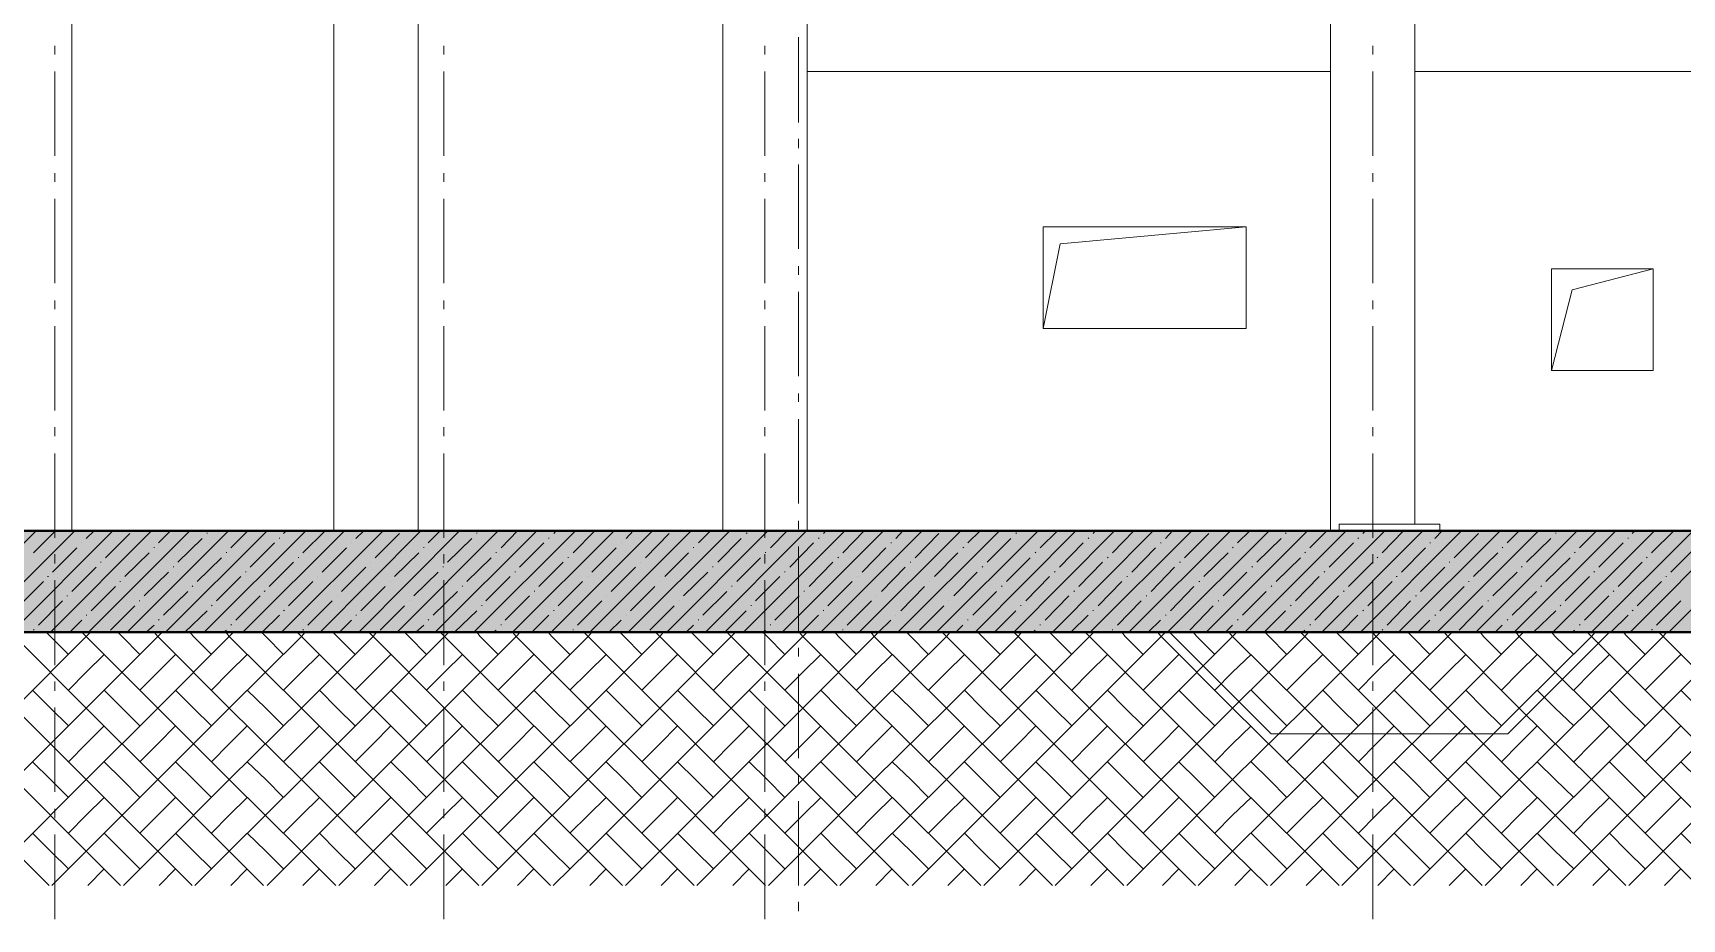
# Model space of a CAD drawing. Header units: millimetres. Extents: x -135211 to 49383, y -8033 to 228499.
# Drawn here: x -95777 to -86015, y 42859 to 48103 of the extents above; entities that cross this region are included whole.
import ezdxf

# ---------------------------------------------------------------- set-up
doc = ezdxf.new("R2010")
doc.units = ezdxf.units.MM
doc.layers.add('PDF _Геометрия', color=7, linetype='Continuous', true_color=0x1d1d1d)
doc.layers.add('PDF _Сплошная заливка', color=7, linetype='Continuous', true_color=0xffffff)

msp = doc.modelspace()

# ---------------------------------------------------------------- hatches: boundary and pattern name
at = {"layer": 'PDF _Сплошная заливка', "transparency": 33554559}
h = msp.add_hatch(color=256, dxfattribs=at)
h.paths.add_polyline_path([(-99774.8, 44556.2), (-99774.8, 45156.6), (-104045.4, 45156.6), (-104045.4, 44556.2)])
h.paths.add_polyline_path([(646.3, 44556.2), (646.3, 45156.6), (-26352.2, 45156.6), (-26352.2, 44556.2)])
h.paths.add_polyline_path([(-26398.8, 44556.2), (-26398.8, 45156.6), (-50899.8, 45156.6), (-50899.8, 44556.2)])
h.paths.add_polyline_path([(-50950.6, 44556.2), (-50950.6, 45156.6), (-98974.8, 45156.6), (-98974.8, 44556.2)])

# ---------------------------------------------------------------- linework, layer by layer
at = {"layer": 'PDF _Геометрия', "color": 7, "lineweight": 40}
for points in [[(-98975, 44556.3), (-50951, 44556.3), (-50951, 45157.5), (-50951, 48285.7), (-50951, 48526.9), (-50951, 53356.8), (-50951, 53593.9), (-77399.3, 53593.9)], [(-77398.8, 45157.3), (-77398.8, 47633.6), (-77648.6, 47633.6), (-77648.6, 45157.3), (-98974.8, 45157.3), (-98974.8, 44556.2)]]:
    msp.add_lwpolyline(points, dxfattribs=at)
at = {"layer": 'PDF _Геометрия', "color": 7, "lineweight": 9}
for points in [[(-95546, 48285.5), (-95546, 45157.3), (-96045.5, 45157.3), (-96045.5, 48285.5)], [(-93497.2, 48285.5), (-93497.2, 45157.3), (-93996.7, 45157.3), (-93996.7, 48285.5), (-93996.7, 45157.3), (-95546, 45157.3), (-95546, 48285.5), (-94195.7, 48285.5)], [(-91194.4, 48285.5), (-91194.4, 45157.3), (-91693.9, 45157.3), (-91693.9, 48285.5)], [(-87448.1, 45195.4), (-87448.1, 45157.3), (-87448.1, 45195.4), (-88045, 45195.4), (-88045, 45157.3), (-88095.8, 45157.3), (-88095.8, 48285.5), (-88794.3, 48285.5)], [(-82897.6, 48285.5), (-82897.6, 45157.3), (-83397.1, 45157.3), (-83397.1, 48285.5), (-83397.1, 47874.9), (-87596.3, 47874.9), (-87596.3, 48285.5), (-87596.3, 45195.4), (-87596.3, 47874.9)], [(-95647.6, 47976.5), (-95647.6, 48027.3)], [(-93344.8, 47976.5), (-93344.8, 48027.3)], [(-91444.2, 47976.5), (-91444.2, 48027.3)], [(-91245.2, 47574.4), (-91245.2, 48078.1)], [(-87846.1, 47976.5), (-87846.1, 48027.3)], [(-95647.6, 47375.4), (-95647.6, 47874.9)], [(-93344.8, 47375.4), (-93344.8, 47874.9)], [(-91444.2, 47375.4), (-91444.2, 47874.9)], [(-91194.4, 47874.9), (-91194.4, 45157.3), (-88095.8, 45157.3), (-88095.8, 47874.9)], [(-88045, 45157.3), (-87448.1, 45157.3), (-83397.1, 45157.3), (-83397.1, 47874.9)], [(-87846.1, 47375.4), (-87846.1, 47874.9)], [(-91245.2, 47422), (-91245.2, 47477)], [(-95647.6, 47223), (-95647.6, 47273.8)], [(-93344.8, 47223), (-93344.8, 47273.8)], [(-91444.2, 47223), (-91444.2, 47273.8)], [(-91245.2, 46825.1), (-91245.2, 47324.6)], [(-87846.1, 47223), (-87846.1, 47273.8)], [(-95647.6, 46621.9), (-95647.6, 47121.4)], [(-93344.8, 46621.9), (-93344.8, 47121.4)], [(-91444.2, 46621.9), (-91444.2, 47121.4)], [(-87846.1, 46621.9), (-87846.1, 47121.4)], [(-89797.5, 46355.2), (-89695.9, 46854.7), (-88595.3, 46956.3)], [(-91245.2, 46672.7), (-91245.2, 46723.5)], [(-86787.8, 46105.5), (-86665, 46583.8), (-86186.7, 46706.6)], [(-91245.2, 46071.6), (-91245.2, 46571.1)], [(-95647.6, 46469.5), (-95647.6, 46520.3)], [(-93344.8, 46469.5), (-93344.8, 46520.3)], [(-91444.2, 46469.5), (-91444.2, 46520.3)], [(-87846.1, 46469.5), (-87846.1, 46520.3)], [(-95647.6, 45868.4), (-95647.6, 46367.9)], [(-93344.8, 45868.4), (-93344.8, 46367.9)], [(-91444.2, 45868.4), (-91444.2, 46367.9)], [(-87846.1, 45868.4), (-87846.1, 46367.9)], [(-91245.2, 45919.2), (-91245.2, 45970)], [(-91245.2, 45318.1), (-91245.2, 45817.6)], [(-95647.6, 45716), (-95647.6, 45771.1)], [(-93344.8, 45716), (-93344.8, 45771.1)], [(-91444.2, 45716), (-91444.2, 45771.1)], [(-87846.1, 45716), (-87846.1, 45771.1)], [(-95647.6, 45114.9), (-95647.6, 45614.5)], [(-93344.8, 45114.9), (-93344.8, 45614.5)], [(-91444.2, 45114.9), (-91444.2, 45614.5)], [(-87846.1, 45114.9), (-87846.1, 45614.5)], [(-87198.4, 45157.3), (-86779.3, 45157.3), (-85467.1, 45157.3), (-85467.1, 45457.8), (-84667, 45457.8)], [(-91245.2, 45165.7), (-91245.2, 45216.5)], [(251.1, 45156.7), (640.3, 45156.7), (640.3, 44555.6), (-97975.2, 44555.6)], [(-95647.6, 44962.6), (-95647.6, 45017.6)], [(-93344.8, 44962.6), (-93344.8, 45017.6)], [(-91444.2, 44962.6), (-91444.2, 45017.6)], [(-91245.2, 44564.6), (-91245.2, 45064.2)], [(-87846.1, 44962.6), (-87846.1, 45017.6)], [(-95647.6, 44361.5), (-95647.6, 44865.2)], [(-93344.8, 44361.5), (-93344.8, 44865.2)], [(-91444.2, 44361.5), (-91444.2, 44865.2)], [(-87846.1, 44361.5), (-87846.1, 44865.2)], [(-91245.2, 44412.3), (-91245.2, 44463.1)], [(-95647.6, 44209.1), (-95647.6, 44264.1)], [(-93344.8, 44209.1), (-93344.8, 44264.1)], [(-91444.2, 44209.1), (-91444.2, 44264.1)], [(-91245.2, 43811.2), (-91245.2, 44310.7)], [(-87846.1, 44209.1), (-87846.1, 44264.1)], [(-95647.6, 43612.2), (-95647.6, 44111.7)], [(-93344.8, 43612.2), (-93344.8, 44111.7)], [(-91444.2, 43612.2), (-91444.2, 44111.7)], [(-87846.1, 43612.2), (-87846.1, 44111.7)], [(-91245.2, 43658.8), (-91245.2, 43713.8)], [(-91245.2, 43057.7), (-91245.2, 43557.2)], [(-95647.6, 43455.6), (-95647.6, 43510.6)], [(-93344.8, 43455.6), (-93344.8, 43510.6)], [(-91444.2, 43455.6), (-91444.2, 43510.6)], [(-87846.1, 43455.6), (-87846.1, 43510.6)], [(-95647.6, 42858.7), (-95647.6, 43358.2)], [(-93344.8, 42858.7), (-93344.8, 43358.2)], [(-91444.2, 42858.7), (-91444.2, 43358.2)], [(-87846.1, 42858.7), (-87846.1, 43358.2)], [(-91245.2, 42905.3), (-91245.2, 42960.3)]]:
    msp.add_lwpolyline(points, dxfattribs=at)
for points in [[(-93497.2, 45157.3), (-91693.9, 45157.3), (-91693.9, 48285.5), (-93497.2, 48285.5)], [(-91194.4, 47874.9), (-88095.8, 47874.9), (-88095.8, 48285.5), (-91194.4, 48285.5)], [(-88595.3, 46956.3), (-88595.3, 46355.2), (-89797.5, 46355.2), (-89797.5, 46956.3)], [(-88595.3, 46956.3), (-88595.3, 46355.2), (-89797.5, 46355.2), (-89797.5, 46956.3)], [(-86186.7, 46706.6), (-86186.7, 46105.5), (-86787.8, 46105.5), (-86787.8, 46706.6)], [(-86186.7, 46706.6), (-86186.7, 46105.5), (-86787.8, 46105.5), (-86787.8, 46706.6)], [(-86444.9, 44556.2), (-87046, 43955.1), (-88447.1, 43955.1), (-89048.2, 44556.2)]]:
    msp.add_lwpolyline(points, close=True, dxfattribs=at)
at = {"layer": 'PDF _Геометрия', "lineweight": 9}
for points in [[(-96358.8, 44556.2), (-95757.7, 45157.3)], [(-96130.2, 44556.2), (-95529.1, 45157.3)], [(-95901.6, 44556.2), (-95304.7, 45157.3)], [(-95774.6, 45026.1), (-95643.4, 45157.3)], [(-95673, 44556.2), (-95076.1, 45157.3)], [(-95461.3, 45110.7), (-95414.8, 45157.3)], [(-95448.6, 44556.2), (-94847.6, 45157.3)], [(-95347.1, 44996.4), (-95203.1, 45140.3)], [(-95220.1, 44556.2), (-94619, 45157.3)], [(-95033.8, 45085.3), (-94961.8, 45157.3)], [(-94991.5, 44556.2), (-94390.4, 45157.3)], [(-94919.5, 44971), (-94775.6, 45110.7)], [(-94762.9, 44556.2), (-94161.8, 45157.3)], [(-94746, 45140.3), (-94746, 45144.6)], [(-94606.3, 45055.7), (-94504.7, 45157.3)], [(-94534.3, 44556.2), (-93933.2, 45157.3)], [(-94318.4, 45110.7), (-94318.4, 45114.9)], [(-94305.7, 44556.2), (-93704.6, 45157.3)], [(-94293, 45140.3), (-94276.1, 45157.3)], [(-94178.7, 45026.1), (-94047.5, 45157.3)], [(-94077.1, 44556.2), (-93480.3, 45157.3)], [(-93865.5, 45110.7), (-93818.9, 45157.3)], [(-93848.5, 44556.2), (-93251.7, 45157.3)], [(-93751.2, 44996.4), (-93607.3, 45140.3)], [(-93620, 44556.2), (-93023.1, 45157.3)], [(-93437.9, 45085.3), (-93366, 45157.3)], [(-93395.6, 44556.2), (-92794.5, 45157.3)], [(-93323.6, 44971), (-93179.7, 45110.7)], [(-93167, 44556.2), (-92565.9, 45157.3)], [(-93150.1, 45140.3), (-93150.1, 45144.6)], [(-93006.2, 45055.7), (-92908.8, 45157.3)], [(-92938.4, 44556.2), (-92337.3, 45157.3)], [(-92722.6, 45110.7), (-92722.6, 45114.9)], [(-92709.9, 44556.2), (-92108.8, 45157.3)], [(-92692.9, 45140.3), (-92680.2, 45157.3)], [(-92578.6, 45026.1), (-92451.6, 45157.3)], [(-92481.3, 44556.2), (-91880.2, 45157.3)], [(-92265.4, 45110.7), (-92223, 45157.3)], [(-92252.7, 44556.2), (-91651.6, 45157.3)], [(-92151.1, 44996.4), (-92011.4, 45140.3)], [(-92024.1, 44556.2), (-91427.2, 45157.3)], [(-91837.8, 45085.3), (-91765.9, 45157.3)], [(-91795.5, 44556.2), (-91198.6, 45157.3)], [(-91723.5, 44971), (-91583.9, 45110.7)], [(-91571.2, 44556.2), (-90970.1, 45157.3)], [(-91554.2, 45140.3), (-91550, 45144.6)], [(-91410.3, 45055.7), (-91312.9, 45157.3)], [(-91342.6, 44556.2), (-90741.5, 45157.3)], [(-91126.7, 45110.7), (-91122.5, 45114.9)], [(-91114, 44556.2), (-90512.9, 45157.3)], [(-91097.1, 45140.3), (-91084.4, 45157.3)], [(-90982.8, 45026.1), (-90855.8, 45157.3)], [(-90885.4, 44556.2), (-90284.3, 45157.3)], [(-90669.5, 45110.7), (-90627.2, 45157.3)], [(-90656.8, 44556.2), (-90055.7, 45157.3)], [(-90555.2, 44996.4), (-90415.5, 45140.3)], [(-90428.2, 44556.2), (-89827.1, 45157.3)], [(-90242, 45085.3), (-90170, 45157.3)], [(-90199.6, 44556.2), (-89602.8, 45157.3)], [(-90127.7, 44971), (-89988, 45110.7)], [(-89971.1, 44556.2), (-89374.2, 45157.3)], [(-89958.4, 45140.3), (-89954.1, 45144.6)], [(-89814.4, 45055.7), (-89712.8, 45157.3)], [(-89742.5, 44556.2), (-89145.6, 45157.3)], [(-89530.8, 45110.7), (-89526.6, 45114.9)], [(-89518.1, 44556.2), (-88917, 45157.3)], [(-89501.2, 45140.3), (-89488.5, 45157.3)], [(-89386.9, 45026.1), (-89259.9, 45157.3)], [(-89289.5, 44556.2), (-88688.4, 45157.3)], [(-89073.6, 45110.7), (-89031.3, 45157.3)], [(-89060.9, 44556.2), (-88459.8, 45157.3)], [(-88959.4, 44996.4), (-88815.4, 45140.3)], [(-88832.4, 44556.2), (-88231.3, 45157.3)], [(-88646.1, 45085.3), (-88574.1, 45157.3)], [(-88603.8, 44556.2), (-88002.7, 45157.3)], [(-88531.8, 44971), (-88387.9, 45110.7)], [(-88375.2, 44556.2), (-87774.1, 45157.3)], [(-88362.5, 45140.3), (-88358.3, 45144.6)], [(-88218.6, 45055.7), (-88117, 45157.3)], [(-88146.6, 44556.2), (-87549.7, 45157.3)], [(-87934.9, 45110.7), (-87930.7, 45114.9)], [(-87918, 44556.2), (-87321.2, 45157.3)], [(-87905.3, 45140.3), (-87888.4, 45157.3)], [(-87791, 45026.1), (-87664, 45157.3)], [(-87693.7, 44556.2), (-87092.6, 45157.3)], [(-87477.8, 45110.7), (-87435.4, 45157.3)], [(-87465.1, 44556.2), (-86864, 45157.3)], [(-87363.5, 44996.4), (-87219.6, 45140.3)], [(-87236.5, 44556.2), (-86635.4, 45157.3)], [(-87050.2, 45085.3), (-86978.3, 45157.3)], [(-87007.9, 44556.2), (-86406.8, 45157.3)], [(-86935.9, 44971), (-86792, 45110.7)], [(-86779.3, 44556.2), (-86178.2, 45157.3)], [(-86762.4, 45140.3), (-86762.4, 45144.6)], [(-86622.7, 45055.7), (-86521.1, 45157.3)], [(-86550.7, 44556.2), (-85949.6, 45157.3)], [(-86334.8, 45110.7), (-86334.8, 45114.9)], [(-86322.1, 44556.2), (-85725.3, 45157.3)], [(-86309.4, 45140.3), (-86292.5, 45157.3)], [(-86195.2, 45026.1), (-86063.9, 45157.3)], [(-86093.6, 44556.2), (-85496.7, 45157.3)], [(-95660.3, 44911.8), (-95516.4, 45055.7)], [(-95486.7, 45085.3), (-95486.7, 45085.3)], [(-95232.8, 44886.4), (-95088.8, 45026.1)], [(-95059.2, 45055.7), (-95059.2, 45059.9)], [(-94631.7, 45026.1), (-94631.7, 45030.3)], [(-94492, 44941.4), (-94348, 45085.3)], [(-94204.1, 44996.4), (-94204.1, 45000.7)], [(-94064.4, 44911.8), (-93920.5, 45055.7)], [(-93890.9, 45085.3), (-93890.9, 45085.3)], [(-93636.9, 44886.4), (-93493, 45026.1)], [(-93463.3, 45055.7), (-93463.3, 45059.9)], [(-93035.8, 45026.1), (-93035.8, 45030.3)], [(-92896.1, 44941.4), (-92752.2, 45085.3)], [(-92608.3, 44996.4), (-92608.3, 45000.7)], [(-92468.6, 44911.8), (-92324.6, 45055.7)], [(-92295, 45085.3), (-92295, 45085.3)], [(-92036.8, 44886.4), (-91897.1, 45026.1)], [(-91867.5, 45055.7), (-91867.5, 45059.9)], [(-91439.9, 45026.1), (-91439.9, 45030.3)], [(-91296, 44941.4), (-91156.3, 45085.3)], [(-91012.4, 44996.4), (-91008.2, 45000.7)], [(-90868.5, 44911.8), (-90728.8, 45055.7)], [(-90699.1, 45085.3), (-90694.9, 45085.3)], [(-90440.9, 44886.4), (-90301.2, 45026.1)], [(-90271.6, 45055.7), (-90267.4, 45059.9)], [(-89844.1, 45026.1), (-89839.8, 45030.3)], [(-89700.1, 44941.4), (-89560.4, 45085.3)], [(-89416.5, 44996.4), (-89412.3, 45000.7)], [(-89272.6, 44911.8), (-89132.9, 45055.7)], [(-89103.3, 45085.3), (-89099, 45085.3)], [(-88845.1, 44886.4), (-88701.1, 45026.1)], [(-88675.7, 45055.7), (-88671.5, 45059.9)], [(-88248.2, 45026.1), (-88244, 45030.3)], [(-88104.3, 44941.4), (-87960.3, 45085.3)], [(-87820.7, 44996.4), (-87816.4, 45000.7)], [(-87676.7, 44911.8), (-87532.8, 45055.7)], [(-87507.4, 45085.3), (-87503.2, 45085.3)], [(-87249.2, 44886.4), (-87105.3, 45026.1)], [(-87079.9, 45055.7), (-87075.6, 45059.9)], [(-86652.3, 45026.1), (-86648.1, 45030.3)], [(-86508.4, 44941.4), (-86364.5, 45085.3)], [(-86224.8, 44996.4), (-86220.6, 45000.7)], [(-86080.9, 44911.8), (-85936.9, 45055.7)], [(-95546, 44797.5), (-95402.1, 44941.4)], [(-95376.7, 44971), (-95372.5, 44971)], [(-95118.5, 44772.1), (-94974.5, 44911.8)], [(-94944.9, 44941.4), (-94944.9, 44945.6)], [(-94805.2, 44856.7), (-94661.3, 44996.4)], [(-94517.4, 44911.8), (-94517.4, 44916)], [(-94377.7, 44827.1), (-94233.8, 44971)], [(-93950.1, 44797.5), (-93806.2, 44941.4)], [(-93776.6, 44971), (-93776.6, 44971)], [(-93522.6, 44772.1), (-93378.7, 44911.8)], [(-93349, 44941.4), (-93349, 44945.6)], [(-93209.4, 44856.7), (-93065.4, 44996.4)], [(-92921.5, 44911.8), (-92921.5, 44916)], [(-92781.8, 44827.1), (-92637.9, 44971)], [(-92354.3, 44797.5), (-92210.3, 44941.4)], [(-92180.7, 44971), (-92180.7, 44971)], [(-91926.7, 44772.1), (-91782.8, 44911.8)], [(-91753.2, 44941.4), (-91753.2, 44945.6)], [(-91609.3, 44856.7), (-91469.6, 44996.4)], [(-91325.6, 44911.8), (-91325.6, 44916)], [(-91181.7, 44827.1), (-91042, 44971)], [(-90754.2, 44797.5), (-90614.5, 44941.4)], [(-90584.9, 44971), (-90580.6, 44971)], [(-90326.6, 44772.1), (-90186.9, 44911.8)], [(-90157.3, 44941.4), (-90153.1, 44945.6)], [(-90013.4, 44856.7), (-89873.7, 44996.4)], [(-89729.8, 44911.8), (-89725.5, 44916)], [(-89585.8, 44827.1), (-89446.2, 44971)], [(-89158.3, 44797.5), (-89018.6, 44941.4)], [(-88989, 44971), (-88984.7, 44971)], [(-88730.8, 44772.1), (-88591.1, 44911.8)], [(-88561.4, 44941.4), (-88557.2, 44945.6)], [(-88417.5, 44856.7), (-88273.6, 44996.4)], [(-88133.9, 44911.8), (-88129.7, 44916)], [(-87990, 44827.1), (-87846.1, 44971)], [(-87562.4, 44797.5), (-87418.5, 44941.4)], [(-87393.1, 44971), (-87388.9, 44971)], [(-87134.9, 44772.1), (-86991, 44911.8)], [(-86965.6, 44941.4), (-86961.3, 44945.6)], [(-86821.7, 44856.7), (-86677.7, 44996.4)], [(-86538, 44911.8), (-86533.8, 44916)], [(-86394.1, 44827.1), (-86250.2, 44971)], [(-95859.3, 44712.8), (-95715.3, 44856.7)], [(-95689.9, 44886.4), (-95685.7, 44886.4)], [(-95431.7, 44683.2), (-95287.8, 44827.1)], [(-95262.4, 44856.7), (-95258.2, 44856.7)], [(-94834.9, 44827.1), (-94830.6, 44831.3)], [(-94690.9, 44742.4), (-94547, 44886.4)], [(-94263.4, 44712.8), (-94119.5, 44856.7)], [(-94089.8, 44886.4), (-94089.8, 44886.4)], [(-93835.8, 44683.2), (-93691.9, 44827.1)], [(-93662.3, 44856.7), (-93662.3, 44856.7)], [(-93234.8, 44827.1), (-93234.8, 44831.3)], [(-93095.1, 44742.4), (-92951.1, 44886.4)], [(-92667.5, 44712.8), (-92523.6, 44856.7)], [(-92494, 44886.4), (-92494, 44886.4)], [(-92240, 44683.2), (-92096.1, 44827.1)], [(-92066.4, 44856.7), (-92066.4, 44856.7)], [(-91638.9, 44827.1), (-91638.9, 44831.3)], [(-91499.2, 44742.4), (-91355.3, 44886.4)], [(-91071.7, 44712.8), (-90927.7, 44856.7)], [(-90898.1, 44886.4), (-90898.1, 44886.4)], [(-90639.9, 44683.2), (-90500.2, 44827.1)], [(-90470.6, 44856.7), (-90470.6, 44856.7)], [(-90043, 44827.1), (-90038.8, 44831.3)], [(-89899.1, 44742.4), (-89759.4, 44886.4)], [(-89471.6, 44712.8), (-89331.9, 44856.7)], [(-89302.2, 44886.4), (-89298, 44886.4)], [(-89044, 44683.2), (-88904.3, 44827.1)], [(-88874.7, 44856.7), (-88870.5, 44856.7)], [(-88447.1, 44827.1), (-88442.9, 44831.3)], [(-88303.2, 44742.4), (-88163.5, 44886.4)], [(-87875.7, 44712.8), (-87731.8, 44856.7)], [(-87706.4, 44886.4), (-87702.1, 44886.4)], [(-87448.1, 44683.2), (-87304.2, 44827.1)], [(-87278.8, 44856.7), (-87274.6, 44856.7)], [(-86851.3, 44827.1), (-86847, 44831.3)], [(-86707.4, 44742.4), (-86563.4, 44886.4)], [(-86279.8, 44712.8), (-86135.9, 44856.7)], [(-86110.5, 44886.4), (-86106.3, 44886.4)], [(-95745, 44598.5), (-95601, 44742.4)], [(-95575.6, 44772.1), (-95571.4, 44772.1)], [(-95317.4, 44568.9), (-95173.5, 44712.8)], [(-95148.1, 44742.4), (-95143.9, 44742.4)], [(-95004.2, 44657.8), (-94860.3, 44797.5)], [(-94720.6, 44712.8), (-94716.3, 44717)], [(-94576.6, 44628.1), (-94432.7, 44772.1)], [(-94407.3, 44797.5), (-94403.1, 44801.7)], [(-94149.1, 44598.5), (-94005.2, 44742.4)], [(-93975.5, 44772.1), (-93975.5, 44772.1)], [(-93721.6, 44568.9), (-93577.6, 44712.8)], [(-93548, 44742.4), (-93548, 44742.4)], [(-93408.3, 44657.8), (-93264.4, 44797.5)], [(-93120.5, 44712.8), (-93120.5, 44717)], [(-92980.8, 44628.1), (-92836.8, 44772.1)], [(-92807.2, 44797.5), (-92807.2, 44801.7)], [(-92553.2, 44598.5), (-92409.3, 44742.4)], [(-92379.7, 44772.1), (-92379.7, 44772.1)], [(-92125.7, 44568.9), (-91981.8, 44712.8)], [(-91952.1, 44742.4), (-91952.1, 44742.4)], [(-91812.4, 44657.8), (-91668.5, 44797.5)], [(-91524.6, 44712.8), (-91524.6, 44717)], [(-91384.9, 44628.1), (-91241, 44772.1)], [(-91211.3, 44797.5), (-91211.3, 44801.7)], [(-90957.4, 44598.5), (-90813.4, 44742.4)], [(-90783.8, 44772.1), (-90783.8, 44772.1)], [(-90529.8, 44568.9), (-90385.9, 44712.8)], [(-90356.3, 44742.4), (-90356.3, 44742.4)], [(-90212.3, 44657.8), (-90072.6, 44797.5)], [(-89928.7, 44712.8), (-89928.7, 44717)], [(-89784.8, 44628.1), (-89645.1, 44772.1)], [(-89615.5, 44797.5), (-89611.2, 44801.7)], [(-89357.3, 44598.5), (-89217.6, 44742.4)], [(-89187.9, 44772.1), (-89183.7, 44772.1)], [(-88929.7, 44568.9), (-88790, 44712.8)], [(-88760.4, 44742.4), (-88756.2, 44742.4)], [(-88616.5, 44657.8), (-88476.8, 44797.5)], [(-88332.9, 44712.8), (-88328.6, 44717)], [(-88188.9, 44628.1), (-88049.2, 44772.1)], [(-88019.6, 44797.5), (-88015.4, 44801.7)], [(-87761.4, 44598.5), (-87621.7, 44742.4)], [(-87592.1, 44772.1), (-87587.8, 44772.1)], [(-87333.9, 44568.9), (-87194.2, 44712.8)], [(-87164.5, 44742.4), (-87160.3, 44742.4)], [(-87020.6, 44657.8), (-86876.7, 44797.5)], [(-86737, 44712.8), (-86732.8, 44717)], [(-86593.1, 44628.1), (-86449.1, 44772.1)], [(-86423.7, 44797.5), (-86419.5, 44801.7)], [(-86165.5, 44598.5), (-86021.6, 44742.4)], [(-95558.7, 44556.2), (-95486.7, 44628.1)], [(-95461.3, 44657.8), (-95457.1, 44657.8)], [(-95033.8, 44628.1), (-95029.6, 44632.4)], [(-94877.2, 44556.2), (-94746, 44683.2)], [(-94420, 44556.2), (-94318.4, 44657.8)], [(-94293, 44683.2), (-94288.8, 44687.4)], [(-93962.8, 44556.2), (-93890.9, 44628.1)], [(-93865.5, 44657.8), (-93861.2, 44657.8)], [(-93437.9, 44628.1), (-93433.7, 44632.4)], [(-93281.3, 44556.2), (-93150.1, 44683.2)], [(-92824.1, 44556.2), (-92722.6, 44657.8)], [(-92692.9, 44683.2), (-92692.9, 44687.4)], [(-92367, 44556.2), (-92295, 44628.1)], [(-92265.4, 44657.8), (-92265.4, 44657.8)], [(-91837.8, 44628.1), (-91837.8, 44632.4)], [(-91681.2, 44556.2), (-91554.2, 44683.2)], [(-91228.3, 44556.2), (-91126.7, 44657.8)], [(-91097.1, 44683.2), (-91097.1, 44687.4)], [(-90771.1, 44556.2), (-90699.1, 44628.1)], [(-90669.5, 44657.8), (-90669.5, 44657.8)], [(-90242, 44628.1), (-90242, 44632.4)], [(-90085.3, 44556.2), (-89958.4, 44683.2)], [(-89632.4, 44556.2), (-89530.8, 44657.8)], [(-89501.2, 44683.2), (-89501.2, 44687.4)], [(-89175.2, 44556.2), (-89103.3, 44628.1)], [(-89073.6, 44657.8), (-89069.4, 44657.8)], [(-88646.1, 44628.1), (-88641.9, 44632.4)], [(-88489.5, 44556.2), (-88362.5, 44683.2)], [(-88032.3, 44556.2), (-87934.9, 44657.8)], [(-87905.3, 44683.2), (-87901.1, 44687.4)], [(-87579.4, 44556.2), (-87507.4, 44628.1)], [(-87477.8, 44657.8), (-87473.5, 44657.8)], [(-87050.2, 44628.1), (-87046, 44632.4)], [(-86893.6, 44556.2), (-86762.4, 44683.2)], [(-86436.4, 44556.2), (-86334.8, 44657.8)], [(-86309.4, 44683.2), (-86305.2, 44687.4)], [(-95774.6, 44568.9), (-95770.4, 44573.1)], [(-95105.8, 44556.2), (-95059.2, 44598.5)], [(-94648.6, 44556.2), (-94631.7, 44568.9)], [(-94606.3, 44598.5), (-94602, 44602.7)], [(-94178.7, 44568.9), (-94174.5, 44573.1)], [(-93509.9, 44556.2), (-93463.3, 44598.5)], [(-93052.7, 44556.2), (-93035.8, 44568.9)], [(-93006.2, 44598.5), (-93006.2, 44602.7)], [(-92578.6, 44568.9), (-92578.6, 44573.1)], [(-91909.8, 44556.2), (-91867.5, 44598.5)], [(-91456.9, 44556.2), (-91439.9, 44568.9)], [(-91410.3, 44598.5), (-91410.3, 44602.7)], [(-90982.8, 44568.9), (-90982.8, 44573.1)], [(-90313.9, 44556.2), (-90271.6, 44598.5)], [(-89856.8, 44556.2), (-89844.1, 44568.9)], [(-89814.4, 44598.5), (-89814.4, 44602.7)], [(-89386.9, 44568.9), (-89386.9, 44573.1)], [(-88718.1, 44556.2), (-88675.7, 44598.5)], [(-88260.9, 44556.2), (-88248.2, 44568.9)], [(-88218.6, 44598.5), (-88214.3, 44602.7)], [(-87791, 44568.9), (-87786.8, 44573.1)], [(-87122.2, 44556.2), (-87079.9, 44598.5)], [(-86665, 44556.2), (-86652.3, 44568.9)], [(-86622.7, 44598.5), (-86618.5, 44602.7)], [(-86195.2, 44568.9), (-86190.9, 44573.1)]]:
    msp.add_lwpolyline(points, dxfattribs=at)
at = {"layer": 'PDF _Геометрия', "color": 28, "lineweight": 9, "true_color": 0x0e0e0e}
for points in [[(-95681.5, 43057.7), (-95884.7, 43260.9), (-96308, 43684.2), (-96735.5, 44107.5), (-97158.8, 44530.8), (-97184.2, 44556.2)], [(-96938.7, 43057.7), (-96735.5, 43260.9), (-96308, 43684.2), (-95884.7, 44107.5), (-95461.3, 44530.8), (-95435.9, 44556.2)], [(-95258.2, 43057.7), (-95461.3, 43260.9), (-95884.7, 43684.2), (-96308, 44107.5), (-96735.5, 44530.8), (-96756.7, 44556.2)], [(-96511.1, 43057.7), (-96308, 43260.9), (-95884.7, 43684.2), (-95461.3, 44107.5), (-95038, 44530.8), (-95012.6, 44556.2)], [(-94834.9, 43057.7), (-95038, 43260.9), (-95461.3, 43684.2), (-95884.7, 44107.5), (-96308, 44530.8), (-96333.4, 44556.2)], [(-96087.8, 43057.7), (-95884.7, 43260.9), (-95461.3, 43684.2), (-95038, 44107.5), (-94614.7, 44530.8), (-94589.3, 44556.2)], [(-94411.5, 43057.7), (-94614.7, 43260.9), (-95038, 43684.2), (-95461.3, 44107.5), (-95884.7, 44530.8), (-95910.1, 44556.2)], [(-95567.2, 44425), (-95673, 44530.8), (-95698.4, 44556.2)], [(-95664.5, 43057.7), (-95461.3, 43260.9), (-95038, 43684.2), (-94614.7, 44107.5), (-94187.2, 44530.8), (-94166, 44556.2)], [(-93984, 43057.7), (-94187.2, 43260.9), (-94614.7, 43684.2), (-95038, 44107.5), (-95461.3, 44530.8), (-95486.7, 44556.2)], [(-95143.9, 44425), (-95249.7, 44530.8), (-95275.1, 44556.2)], [(-95241.2, 43057.7), (-95038, 43260.9), (-94614.7, 43684.2), (-94187.2, 44107.5), (-93763.9, 44530.8), (-93742.7, 44556.2)], [(-93560.7, 43057.7), (-93763.9, 43260.9), (-94187.2, 43684.2), (-94614.7, 44107.5), (-95038, 44530.8), (-95059.2, 44556.2)], [(-94720.6, 44425), (-94826.4, 44530.8), (-94847.6, 44556.2)], [(-94817.9, 43057.7), (-94614.7, 43260.9), (-94187.2, 43684.2), (-93763.9, 44107.5), (-93340.6, 44530.8), (-93315.2, 44556.2)], [(-93137.4, 43057.7), (-93340.6, 43260.9), (-93763.9, 43684.2), (-94187.2, 44107.5), (-94614.7, 44530.8), (-94635.9, 44556.2)], [(-94293, 44425), (-94398.8, 44530.8), (-94424.2, 44556.2)], [(-94390.4, 43057.7), (-94187.2, 43260.9), (-93763.9, 43684.2), (-93340.6, 44107.5), (-92917.3, 44530.8), (-92891.9, 44556.2)], [(-92714.1, 43057.7), (-92917.3, 43260.9), (-93340.6, 43684.2), (-93763.9, 44107.5), (-94187.2, 44530.8), (-94212.6, 44556.2)], [(-93869.7, 44425), (-93975.5, 44530.8), (-94000.9, 44556.2)], [(-93967.1, 43057.7), (-93763.9, 43260.9), (-93340.6, 43684.2), (-92917.3, 44107.5), (-92489.7, 44530.8), (-92468.6, 44556.2)], [(-92286.5, 43057.7), (-92489.7, 43260.9), (-92917.3, 43684.2), (-93340.6, 44107.5), (-93763.9, 44530.8), (-93789.3, 44556.2)], [(-93446.4, 44425), (-93552.2, 44530.8), (-93577.6, 44556.2)], [(-93543.8, 43057.7), (-93340.6, 43260.9), (-92917.3, 43684.2), (-92489.7, 44107.5), (-92066.4, 44530.8), (-92045.3, 44556.2)], [(-91863.2, 43057.7), (-92066.4, 43260.9), (-92489.7, 43684.2), (-92917.3, 44107.5), (-93340.6, 44530.8), (-93366, 44556.2)], [(-93023.1, 44425), (-93128.9, 44530.8), (-93150.1, 44556.2)], [(-93120.5, 43057.7), (-92917.3, 43260.9), (-92489.7, 43684.2), (-92066.4, 44107.5), (-91643.1, 44530.8), (-91617.7, 44556.2)], [(-91439.9, 43057.7), (-91643.1, 43260.9), (-92066.4, 43684.2), (-92489.7, 44107.5), (-92917.3, 44530.8), (-92938.4, 44556.2)], [(-92599.8, 44425), (-92705.6, 44530.8), (-92726.8, 44556.2)], [(-92697.2, 43057.7), (-92489.7, 43260.9), (-92066.4, 43684.2), (-91643.1, 44107.5), (-91219.8, 44530.8), (-91194.4, 44556.2)], [(-91016.6, 43057.7), (-91219.8, 43260.9), (-91643.1, 43684.2), (-92066.4, 44107.5), (-92489.7, 44530.8), (-92515.1, 44556.2)], [(-92172.3, 44425), (-92278.1, 44530.8), (-92303.5, 44556.2)], [(-92269.6, 43057.7), (-92066.4, 43260.9), (-91643.1, 43684.2), (-91219.8, 44107.5), (-90796.5, 44530.8), (-90771.1, 44556.2)], [(-90593.3, 43057.7), (-90796.5, 43260.9), (-91219.8, 43684.2), (-91643.1, 44107.5), (-92066.4, 44530.8), (-92091.8, 44556.2)], [(-91748.9, 44425), (-91854.8, 44530.8), (-91880.2, 44556.2)], [(-91846.3, 43057.7), (-91643.1, 43260.9), (-91219.8, 43684.2), (-90796.5, 44107.5), (-90369, 44530.8), (-90347.8, 44556.2)], [(-90165.8, 43057.7), (-90369, 43260.9), (-90796.5, 43684.2), (-91219.8, 44107.5), (-91643.1, 44530.8), (-91668.5, 44556.2)], [(-91325.6, 44425), (-91431.5, 44530.8), (-91456.9, 44556.2)], [(-91423, 43057.7), (-91219.8, 43260.9), (-90796.5, 43684.2), (-90369, 44107.5), (-89945.7, 44530.8), (-89924.5, 44556.2)], [(-89742.5, 43057.7), (-89945.7, 43260.9), (-90369, 43684.2), (-90796.5, 44107.5), (-91219.8, 44530.8), (-91241, 44556.2)], [(-90902.3, 44425), (-91008.2, 44530.8), (-91029.3, 44556.2)], [(-90999.7, 43057.7), (-90796.5, 43260.9), (-90369, 43684.2), (-89945.7, 44107.5), (-89522.3, 44530.8), (-89497, 44556.2)], [(-89319.2, 43057.7), (-89522.3, 43260.9), (-89945.7, 43684.2), (-90369, 44107.5), (-90796.5, 44530.8), (-90817.7, 44556.2)], [(-90474.8, 44425), (-90580.6, 44530.8), (-90606, 44556.2)], [(-90572.2, 43057.7), (-90369, 43260.9), (-89945.7, 43684.2), (-89522.3, 44107.5), (-89099, 44530.8), (-89073.6, 44556.2)], [(-88895.9, 43057.7), (-89099, 43260.9), (-89522.3, 43684.2), (-89945.7, 44107.5), (-90369, 44530.8), (-90394.4, 44556.2)], [(-90051.5, 44425), (-90157.3, 44530.8), (-90182.7, 44556.2)], [(-90148.8, 43057.7), (-89945.7, 43260.9), (-89522.3, 43684.2), (-89099, 44107.5), (-88675.7, 44530.8), (-88650.3, 44556.2)], [(-88468.3, 43057.7), (-88675.7, 43260.9), (-89099, 43684.2), (-89522.3, 44107.5), (-89945.7, 44530.8), (-89971.1, 44556.2)], [(-89628.2, 44425), (-89734, 44530.8), (-89759.4, 44556.2)], [(-89725.5, 43057.7), (-89522.3, 43260.9), (-89099, 43684.2), (-88675.7, 44107.5), (-88248.2, 44530.8), (-88227, 44556.2)], [(-88045, 43057.7), (-88248.2, 43260.9), (-88675.7, 43684.2), (-89099, 44107.5), (-89522.3, 44530.8), (-89547.7, 44556.2)], [(-89204.9, 44425), (-89310.7, 44530.8), (-89331.9, 44556.2)], [(-89302.2, 43057.7), (-89099, 43260.9), (-88675.7, 43684.2), (-88248.2, 44107.5), (-87824.9, 44530.8), (-87799.5, 44556.2)], [(-87621.7, 43057.7), (-87824.9, 43260.9), (-88248.2, 43684.2), (-88675.7, 44107.5), (-89099, 44530.8), (-89120.2, 44556.2)], [(-88781.6, 44425), (-88887.4, 44530.8), (-88908.6, 44556.2)], [(-88878.9, 43057.7), (-88675.7, 43260.9), (-88248.2, 43684.2), (-87824.9, 44107.5), (-87401.6, 44530.8), (-87376.2, 44556.2)], [(-87198.4, 43057.7), (-87401.6, 43260.9), (-87824.9, 43684.2), (-88248.2, 44107.5), (-88675.7, 44530.8), (-88696.9, 44556.2)], [(-88354, 44425), (-88459.8, 44530.8), (-88485.2, 44556.2)], [(-88451.4, 43057.7), (-88248.2, 43260.9), (-87824.9, 43684.2), (-87401.6, 44107.5), (-86978.3, 44530.8), (-86952.9, 44556.2)], [(-86775.1, 43057.7), (-86978.3, 43260.9), (-87401.6, 43684.2), (-87824.9, 44107.5), (-88248.2, 44530.8), (-88273.6, 44556.2)], [(-87930.7, 44425), (-88036.5, 44530.8), (-88061.9, 44556.2)], [(-88028.1, 43057.7), (-87824.9, 43260.9), (-87401.6, 43684.2), (-86978.3, 44107.5), (-86550.7, 44530.8), (-86529.6, 44556.2)], [(-86347.5, 43057.7), (-86550.7, 43260.9), (-86978.3, 43684.2), (-87401.6, 44107.5), (-87824.9, 44530.8), (-87850.3, 44556.2)], [(-87507.4, 44425), (-87613.2, 44530.8), (-87638.6, 44556.2)], [(-87604.8, 43057.7), (-87401.6, 43260.9), (-86978.3, 43684.2), (-86550.7, 44107.5), (-86127.4, 44530.8), (-86106.3, 44556.2)], [(-85924.2, 43057.7), (-86127.4, 43260.9), (-86550.7, 43684.2), (-86978.3, 44107.5), (-87401.6, 44530.8), (-87422.7, 44556.2)], [(-87084.1, 44425), (-87189.9, 44530.8), (-87211.1, 44556.2)], [(-87181.5, 43057.7), (-86978.3, 43260.9), (-86550.7, 43684.2), (-86127.4, 44107.5), (-85704.1, 44530.8), (-85678.7, 44556.2)], [(-85500.9, 43057.7), (-85704.1, 43260.9), (-86127.4, 43684.2), (-86550.7, 44107.5), (-86978.3, 44530.8), (-86999.4, 44556.2)], [(-86656.6, 44425), (-86766.6, 44530.8), (-86787.8, 44556.2)], [(-86753.9, 43057.7), (-86550.7, 43260.9), (-86127.4, 43684.2), (-85704.1, 44107.5), (-85280.8, 44530.8), (-85255.4, 44556.2)], [(-85077.6, 43057.7), (-85280.8, 43260.9), (-85704.1, 43684.2), (-86127.4, 44107.5), (-86550.7, 44530.8), (-86576.1, 44556.2)], [(-86233.3, 44425), (-86339.1, 44530.8), (-86364.5, 44556.2)], [(-86330.6, 43057.7), (-86127.4, 43260.9), (-85704.1, 43684.2), (-85280.8, 44107.5), (-84857.5, 44530.8), (-84832.1, 44556.2)], [(-84650.1, 43057.7), (-84857.5, 43260.9), (-85280.8, 43684.2), (-85704.1, 44107.5), (-86127.4, 44530.8), (-86152.8, 44556.2)], [(-95567.2, 44213.3), (-95461.3, 44319.1), (-95355.5, 44425)], [(-95143.9, 44213.3), (-95038, 44319.1), (-94932.2, 44425)], [(-94720.6, 44213.3), (-94614.7, 44319.1), (-94508.9, 44425)], [(-94293, 44213.3), (-94187.2, 44319.1), (-94081.4, 44425)], [(-93869.7, 44213.3), (-93763.9, 44319.1), (-93658.1, 44425)], [(-93446.4, 44213.3), (-93340.6, 44319.1), (-93234.8, 44425)], [(-93023.1, 44213.3), (-92917.3, 44319.1), (-92811.4, 44425)], [(-92599.8, 44213.3), (-92489.7, 44319.1), (-92383.9, 44425)], [(-92172.3, 44213.3), (-92066.4, 44319.1), (-91960.6, 44425)], [(-91748.9, 44213.3), (-91643.1, 44319.1), (-91537.3, 44425)], [(-91325.6, 44213.3), (-91219.8, 44319.1), (-91114, 44425)], [(-90902.3, 44213.3), (-90796.5, 44319.1), (-90690.7, 44425)], [(-90474.8, 44213.3), (-90369, 44319.1), (-90263.1, 44425)], [(-90051.5, 44213.3), (-89945.7, 44319.1), (-89839.8, 44425)], [(-89628.2, 44213.3), (-89522.3, 44319.1), (-89416.5, 44425)], [(-89204.9, 44213.3), (-89099, 44319.1), (-88993.2, 44425)], [(-88781.6, 44213.3), (-88675.7, 44319.1), (-88565.7, 44425)], [(-88354, 44213.3), (-88248.2, 44319.1), (-88142.4, 44425)], [(-87930.7, 44213.3), (-87824.9, 44319.1), (-87719.1, 44425)], [(-87507.4, 44213.3), (-87401.6, 44319.1), (-87295.8, 44425)], [(-87084.1, 44213.3), (-86978.3, 44319.1), (-86872.4, 44425)], [(-86656.6, 44213.3), (-86550.7, 44319.1), (-86444.9, 44425)], [(-86233.3, 44213.3), (-86127.4, 44319.1), (-86021.6, 44425)], [(-95567.2, 44001.7), (-95673, 44107.5), (-95778.8, 44213.3)], [(-95143.9, 44001.7), (-95249.7, 44107.5), (-95355.5, 44213.3)], [(-94720.6, 44001.7), (-94826.4, 44107.5), (-94932.2, 44213.3)], [(-94293, 44001.7), (-94398.8, 44107.5), (-94508.9, 44213.3)], [(-93869.7, 44001.7), (-93975.5, 44107.5), (-94081.4, 44213.3)], [(-93446.4, 44001.7), (-93552.2, 44107.5), (-93658.1, 44213.3)], [(-93023.1, 44001.7), (-93128.9, 44107.5), (-93234.8, 44213.3)], [(-92599.8, 44001.7), (-92705.6, 44107.5), (-92811.4, 44213.3)], [(-92172.3, 44001.7), (-92278.1, 44107.5), (-92383.9, 44213.3)], [(-91748.9, 44001.7), (-91854.8, 44107.5), (-91960.6, 44213.3)], [(-91325.6, 44001.7), (-91431.5, 44107.5), (-91537.3, 44213.3)], [(-90902.3, 44001.7), (-91008.2, 44107.5), (-91114, 44213.3)], [(-90474.8, 44001.7), (-90580.6, 44107.5), (-90690.7, 44213.3)], [(-90051.5, 44001.7), (-90157.3, 44107.5), (-90263.1, 44213.3)], [(-89628.2, 44001.7), (-89734, 44107.5), (-89839.8, 44213.3)], [(-89204.9, 44001.7), (-89310.7, 44107.5), (-89416.5, 44213.3)], [(-88781.6, 44001.7), (-88887.4, 44107.5), (-88993.2, 44213.3)], [(-88354, 44001.7), (-88459.8, 44107.5), (-88565.7, 44213.3)], [(-87930.7, 44001.7), (-88036.5, 44107.5), (-88142.4, 44213.3)], [(-87507.4, 44001.7), (-87613.2, 44107.5), (-87719.1, 44213.3)], [(-87084.1, 44001.7), (-87189.9, 44107.5), (-87295.8, 44213.3)], [(-86656.6, 44001.7), (-86766.6, 44107.5), (-86872.4, 44213.3)], [(-86233.3, 44001.7), (-86339.1, 44107.5), (-86444.9, 44213.3)], [(-85809.9, 44001.7), (-85915.8, 44107.5), (-86021.6, 44213.3)], [(-95567.2, 43790), (-95461.3, 43895.8), (-95355.5, 44001.7)], [(-95143.9, 43790), (-95038, 43895.8), (-94932.2, 44001.7)], [(-94720.6, 43790), (-94614.7, 43895.8), (-94508.9, 44001.7)], [(-94293, 43790), (-94187.2, 43895.8), (-94081.4, 44001.7)], [(-93869.7, 43790), (-93763.9, 43895.8), (-93658.1, 44001.7)], [(-93446.4, 43790), (-93340.6, 43895.8), (-93234.8, 44001.7)], [(-93023.1, 43790), (-92917.3, 43895.8), (-92811.4, 44001.7)], [(-92599.8, 43790), (-92489.7, 43895.8), (-92383.9, 44001.7)], [(-92172.3, 43790), (-92066.4, 43895.8), (-91960.6, 44001.7)], [(-91748.9, 43790), (-91643.1, 43895.8), (-91537.3, 44001.7)], [(-91325.6, 43790), (-91219.8, 43895.8), (-91114, 44001.7)], [(-90902.3, 43790), (-90796.5, 43895.8), (-90690.7, 44001.7)], [(-90474.8, 43790), (-90369, 43895.8), (-90263.1, 44001.7)], [(-90051.5, 43790), (-89945.7, 43895.8), (-89839.8, 44001.7)], [(-89628.2, 43790), (-89522.3, 43895.8), (-89416.5, 44001.7)], [(-89204.9, 43790), (-89099, 43895.8), (-88993.2, 44001.7)], [(-88781.6, 43790), (-88675.7, 43895.8), (-88565.7, 44001.7)], [(-88354, 43790), (-88248.2, 43895.8), (-88142.4, 44001.7)], [(-87930.7, 43790), (-87824.9, 43895.8), (-87719.1, 44001.7)], [(-87507.4, 43790), (-87401.6, 43895.8), (-87295.8, 44001.7)], [(-87084.1, 43790), (-86978.3, 43895.8), (-86872.4, 44001.7)], [(-86656.6, 43790), (-86550.7, 43895.8), (-86444.9, 44001.7)], [(-86233.3, 43790), (-86127.4, 43895.8), (-86021.6, 44001.7)], [(-95567.2, 43578.3), (-95673, 43684.2), (-95778.8, 43790)], [(-95143.9, 43578.3), (-95249.7, 43684.2), (-95355.5, 43790)], [(-94720.6, 43578.3), (-94826.4, 43684.2), (-94932.2, 43790)], [(-94293, 43578.3), (-94398.8, 43684.2), (-94508.9, 43790)], [(-93869.7, 43578.3), (-93975.5, 43684.2), (-94081.4, 43790)], [(-93446.4, 43578.3), (-93552.2, 43684.2), (-93658.1, 43790)], [(-93023.1, 43578.3), (-93128.9, 43684.2), (-93234.8, 43790)], [(-92599.8, 43578.3), (-92705.6, 43684.2), (-92811.4, 43790)], [(-92172.3, 43578.3), (-92278.1, 43684.2), (-92383.9, 43790)], [(-91748.9, 43578.3), (-91854.8, 43684.2), (-91960.6, 43790)], [(-91325.6, 43578.3), (-91431.5, 43684.2), (-91537.3, 43790)], [(-90902.3, 43578.3), (-91008.2, 43684.2), (-91114, 43790)], [(-90474.8, 43578.3), (-90580.6, 43684.2), (-90690.7, 43790)], [(-90051.5, 43578.3), (-90157.3, 43684.2), (-90263.1, 43790)], [(-89628.2, 43578.3), (-89734, 43684.2), (-89839.8, 43790)], [(-89204.9, 43578.3), (-89310.7, 43684.2), (-89416.5, 43790)], [(-88781.6, 43578.3), (-88887.4, 43684.2), (-88993.2, 43790)], [(-88354, 43578.3), (-88459.8, 43684.2), (-88565.7, 43790)], [(-87930.7, 43578.3), (-88036.5, 43684.2), (-88142.4, 43790)], [(-87507.4, 43578.3), (-87613.2, 43684.2), (-87719.1, 43790)], [(-87084.1, 43578.3), (-87189.9, 43684.2), (-87295.8, 43790)], [(-86656.6, 43578.3), (-86766.6, 43684.2), (-86872.4, 43790)], [(-86233.3, 43578.3), (-86339.1, 43684.2), (-86444.9, 43790)], [(-85809.9, 43578.3), (-85915.8, 43684.2), (-86021.6, 43790)], [(-95567.2, 43366.7), (-95461.3, 43472.5), (-95355.5, 43578.3)], [(-95143.9, 43366.7), (-95038, 43472.5), (-94932.2, 43578.3)], [(-94720.6, 43366.7), (-94614.7, 43472.5), (-94508.9, 43578.3)], [(-94293, 43366.7), (-94187.2, 43472.5), (-94081.4, 43578.3)], [(-93869.7, 43366.7), (-93763.9, 43472.5), (-93658.1, 43578.3)], [(-93446.4, 43366.7), (-93340.6, 43472.5), (-93234.8, 43578.3)], [(-93023.1, 43366.7), (-92917.3, 43472.5), (-92811.4, 43578.3)], [(-92599.8, 43366.7), (-92489.7, 43472.5), (-92383.9, 43578.3)], [(-92172.3, 43366.7), (-92066.4, 43472.5), (-91960.6, 43578.3)], [(-91748.9, 43366.7), (-91643.1, 43472.5), (-91537.3, 43578.3)], [(-91325.6, 43366.7), (-91219.8, 43472.5), (-91114, 43578.3)], [(-90902.3, 43366.7), (-90796.5, 43472.5), (-90690.7, 43578.3)], [(-90474.8, 43366.7), (-90369, 43472.5), (-90263.1, 43578.3)], [(-90051.5, 43366.7), (-89945.7, 43472.5), (-89839.8, 43578.3)], [(-89628.2, 43366.7), (-89522.3, 43472.5), (-89416.5, 43578.3)], [(-89204.9, 43366.7), (-89099, 43472.5), (-88993.2, 43578.3)], [(-88781.6, 43366.7), (-88675.7, 43472.5), (-88565.7, 43578.3)], [(-88354, 43366.7), (-88248.2, 43472.5), (-88142.4, 43578.3)], [(-87930.7, 43366.7), (-87824.9, 43472.5), (-87719.1, 43578.3)], [(-87507.4, 43366.7), (-87401.6, 43472.5), (-87295.8, 43578.3)], [(-87084.1, 43366.7), (-86978.3, 43472.5), (-86872.4, 43578.3)], [(-86656.6, 43366.7), (-86550.7, 43472.5), (-86444.9, 43578.3)], [(-86233.3, 43366.7), (-86127.4, 43472.5), (-86021.6, 43578.3)], [(-95567.2, 43155), (-95673, 43260.9), (-95778.8, 43366.7)], [(-95143.9, 43155), (-95249.7, 43260.9), (-95355.5, 43366.7)], [(-94720.6, 43155), (-94826.4, 43260.9), (-94932.2, 43366.7)], [(-94293, 43155), (-94398.8, 43260.9), (-94508.9, 43366.7)], [(-93869.7, 43155), (-93975.5, 43260.9), (-94081.4, 43366.7)], [(-93446.4, 43155), (-93552.2, 43260.9), (-93658.1, 43366.7)], [(-93023.1, 43155), (-93128.9, 43260.9), (-93234.8, 43366.7)], [(-92599.8, 43155), (-92705.6, 43260.9), (-92811.4, 43366.7)], [(-92172.3, 43155), (-92278.1, 43260.9), (-92383.9, 43366.7)], [(-91748.9, 43155), (-91854.8, 43260.9), (-91960.6, 43366.7)], [(-91325.6, 43155), (-91431.5, 43260.9), (-91537.3, 43366.7)], [(-90902.3, 43155), (-91008.2, 43260.9), (-91114, 43366.7)], [(-90474.8, 43155), (-90580.6, 43260.9), (-90690.7, 43366.7)], [(-90051.5, 43155), (-90157.3, 43260.9), (-90263.1, 43366.7)], [(-89628.2, 43155), (-89734, 43260.9), (-89839.8, 43366.7)], [(-89204.9, 43155), (-89310.7, 43260.9), (-89416.5, 43366.7)], [(-88781.6, 43155), (-88887.4, 43260.9), (-88993.2, 43366.7)], [(-88354, 43155), (-88459.8, 43260.9), (-88565.7, 43366.7)], [(-87930.7, 43155), (-88036.5, 43260.9), (-88142.4, 43366.7)], [(-87507.4, 43155), (-87613.2, 43260.9), (-87719.1, 43366.7)], [(-87084.1, 43155), (-87189.9, 43260.9), (-87295.8, 43366.7)], [(-86656.6, 43155), (-86766.6, 43260.9), (-86872.4, 43366.7)], [(-86233.3, 43155), (-86339.1, 43260.9), (-86444.9, 43366.7)], [(-85809.9, 43155), (-85915.8, 43260.9), (-86021.6, 43366.7)], [(-95452.9, 43057.7), (-95355.5, 43155)], [(-95029.6, 43057.7), (-94932.2, 43155)], [(-94606.3, 43057.7), (-94508.9, 43155)], [(-94178.7, 43057.7), (-94081.4, 43155)], [(-93755.4, 43057.7), (-93658.1, 43155)], [(-93332.1, 43057.7), (-93234.8, 43155)], [(-92908.8, 43057.7), (-92811.4, 43155)], [(-92481.3, 43057.7), (-92383.9, 43155)], [(-92058, 43057.7), (-91960.6, 43155)], [(-91634.7, 43057.7), (-91537.3, 43155)], [(-91211.3, 43057.7), (-91114, 43155)], [(-90788, 43057.7), (-90690.7, 43155)], [(-90360.5, 43057.7), (-90263.1, 43155)], [(-89937.2, 43057.7), (-89839.8, 43155)], [(-89513.9, 43057.7), (-89416.5, 43155)], [(-89090.6, 43057.7), (-88993.2, 43155)], [(-88663, 43057.7), (-88565.7, 43155)], [(-88239.7, 43057.7), (-88142.4, 43155)], [(-87816.4, 43057.7), (-87719.1, 43155)], [(-87393.1, 43057.7), (-87295.8, 43155)], [(-86969.8, 43057.7), (-86872.4, 43155)], [(-86542.3, 43057.7), (-86444.9, 43155)], [(-86119, 43057.7), (-86021.6, 43155)]]:
    msp.add_lwpolyline(points, dxfattribs=at)

doc.saveas('drawing.dxf')
